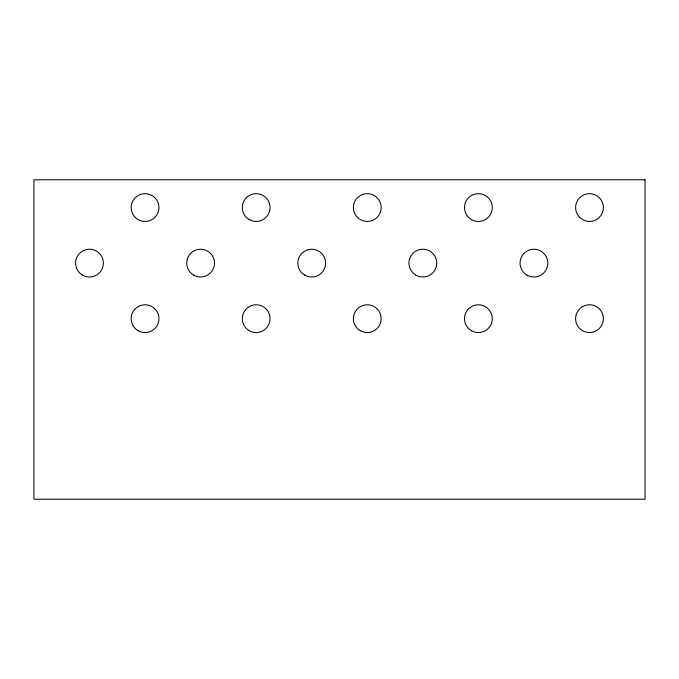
<?xml version="1.0" encoding="UTF-8"?>
<svg xmlns="http://www.w3.org/2000/svg" width="679" height="679" viewBox="0 0 679 679"><rect width="100%" height="100%" fill="white"/><g stroke="black" fill="none" stroke-linecap="round" stroke-linejoin="round"><path stroke-width="1.02" d="M645.05 179.782L33.95 179.782L33.95 499.218L645.05 499.218L645.05 179.782M357.46 217.382A13.886 13.886 0 0 0 380.69 211.152A13.886 13.886 0 0 0 363.681 194.143A13.886 13.886 0 0 0 357.46 217.382M468.569 217.382A13.886 13.886 0 0 0 491.8 211.152A13.886 13.886 0 0 0 474.791 194.143A13.886 13.886 0 0 0 468.569 217.382M415.887 275.139A13.886 13.886 0 0 0 436.724 263.113A13.886 13.886 0 0 0 415.887 251.086A13.886 13.886 0 0 0 415.887 275.139M360.337 330.698A13.886 13.886 0 0 0 381.165 318.663A13.886 13.886 0 0 0 360.337 306.636A13.886 13.886 0 0 0 360.337 330.698M526.997 275.139A13.886 13.886 0 0 0 547.826 263.113A13.886 13.886 0 0 0 526.997 251.086A13.886 13.886 0 0 0 526.997 275.139M135.24 217.382A13.886 13.886 0 0 0 158.479 211.152A13.886 13.886 0 0 0 141.461 194.143A13.886 13.886 0 0 0 135.24 217.382M579.671 217.382A13.886 13.886 0 0 0 602.91 211.152A13.886 13.886 0 0 0 585.901 194.143A13.886 13.886 0 0 0 579.671 217.382M582.548 330.698A13.886 13.886 0 0 0 603.385 318.663A13.886 13.886 0 0 0 582.548 306.636A13.886 13.886 0 0 0 582.548 330.698M471.438 330.698A13.886 13.886 0 0 0 492.275 318.663A13.886 13.886 0 0 0 471.438 306.636A13.886 13.886 0 0 0 471.438 330.698M304.778 275.139A13.886 13.886 0 0 0 325.614 263.113A13.886 13.886 0 0 0 304.778 251.086A13.886 13.886 0 0 0 304.778 275.139M249.227 330.698A13.886 13.886 0 0 0 270.055 318.663A13.886 13.886 0 0 0 249.227 306.636A13.886 13.886 0 0 0 249.227 330.698M249.227 219.589A13.886 13.886 0 0 0 270.055 207.562A13.886 13.886 0 0 0 249.227 195.527A13.886 13.886 0 0 0 249.227 219.589M193.668 275.139A13.886 13.886 0 0 0 214.505 263.113A13.886 13.886 0 0 0 193.668 251.086A13.886 13.886 0 0 0 193.668 275.139M138.117 330.698A13.886 13.886 0 0 0 158.945 318.663A13.886 13.886 0 0 0 138.117 306.636A13.886 13.886 0 0 0 138.117 330.698M82.558 275.139A13.886 13.886 0 0 0 103.395 263.113A13.886 13.886 0 0 0 82.558 251.086A13.886 13.886 0 0 0 82.558 275.139"/></g></svg>
